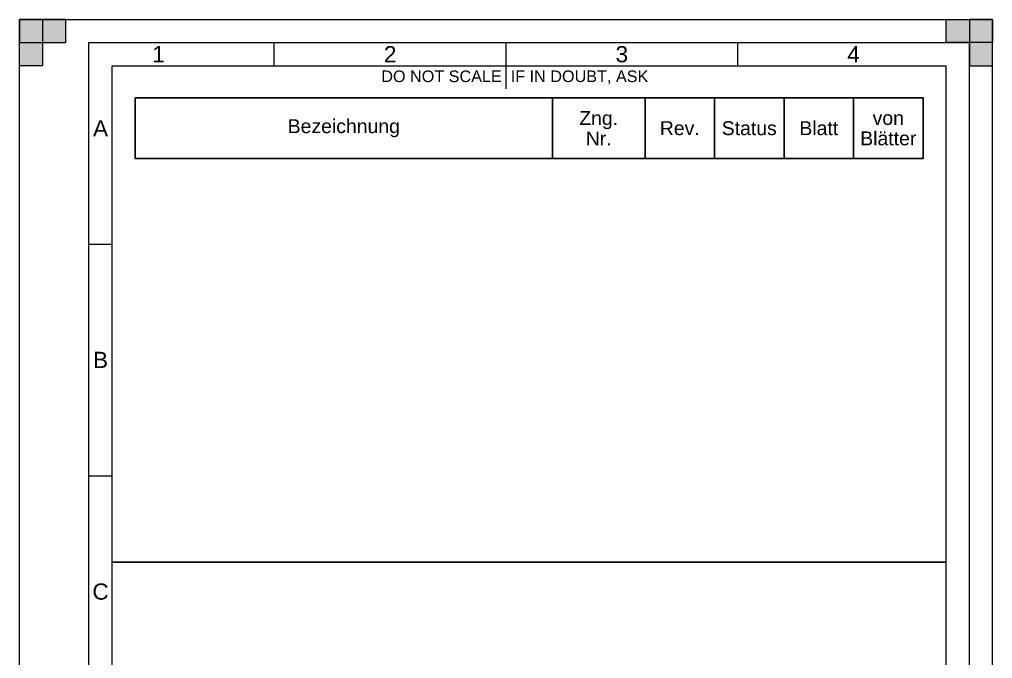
# Paper-space layout 'List of Drawings - A4' of a CAD drawing. Header units: millimetres. Extents: x 0 to 210, y 0 to 297.
# Drawn here: x 0 to 210, y 159 to 297 of the extents above; entities that cross this region are included whole.
import ezdxf
from ezdxf.enums import TextEntityAlignment as Align

# ---------------------------------------------------------------- set-up
doc = ezdxf.new("R2010")
doc.units = ezdxf.units.MM
for name, color, linetype in [('CDL_DRAWING_LIST', 3, 'Continuous'), ('CDL_LANGUAGE_DE', 3, 'Continuous'), ('CDL_TITLE_BLOCK', 7, 'Continuous'), ('CDL_TITLE_BLOCK_CYAN', 4, 'Continuous'), ('CDL_TITLE_BLOCK_RED', 1, 'Continuous')]:
    doc.layers.add(name, color=color, linetype=linetype)
for name, color, linetype, lineweight in [('CDL_FRAME', 7, 'Continuous', 18), ('CDL_FRAME_GREEN', 3, 'Continuous', 18), ('CDL_FRAME_RED', 1, 'Continuous', 18), ('CDL_FRAME_YELLOW', 2, 'Continuous', 18)]:
    doc.layers.add(name, color=color, linetype=linetype, lineweight=lineweight)
doc.layers.add('CDL_TITLE_BLOCK_BLUE', color=5, linetype='Continuous', plot=False)
doc.styles.add('RHI-CD2012', font='arial.ttf', dxfattribs={"height": 3})
doc.styles.add('RHI_BORDER', font='arial.ttf')
doc.styles.add('RHI_HEADER2017-H1_5', font='arial.ttf', dxfattribs={"height": 1.5})
doc.styles.add('RHI_HEADER2017-H2', font='arial.ttf', dxfattribs={"height": 2})
doc.styles.add('RHI_HEADER2017-H3', font='arial.ttf', dxfattribs={"height": 3})
doc.styles.add('RHI_HEADER2017-H4', font='arial.ttf', dxfattribs={"height": 4})
doc.styles.get("Standard").update_dxf_attribs({"font": 'arial.ttf'})

# ---------------------------------------------------------------- blocks, each defined once
blk = doc.blocks.new('CDB_Drawing list')
at = {"layer": 'CDL_DRAWING_LIST', "color": 7}
for points in [[(90, 0), (0, 0), (0, 13.12), (90, 13.12)], [(90, 0), (110, 0), (110, 13.12), (90, 13.12)], [(110, 0), (125, 0), (125, 13.12), (110, 13.12)], [(125, 0), (140, 0), (140, 13.12), (125, 13.12)], [(140, 0), (155, 0), (155, 13.12), (140, 13.12)], [(155, 0), (170, 0), (170, 13.12), (155, 13.12)]]:
    blk.add_lwpolyline(points, close=True, dxfattribs=at)
at = {"layer": 'CDL_LANGUAGE_DE', "char_height": 3, "attachment_point": 5, "line_spacing_factor": 0.88, "style": 'RHI-CD2012'}
for s, insert in [('Bezeichnung', (45, 6.56)), ('Zng.\\PNr.', (100, 6.56)), ('von\\PBlätter ', (162.5, 6.56)), ('Rev.', (117.5, 6.56)), ('Status', (132.5, 6.56)), ('Blatt', (147.5, 6.56))]:
    blk.add_mtext(s, dxfattribs=dict(at, insert=insert))
blk = doc.blocks.new('PORTRAIT_DINA4_FRAME_REV03_ISO5457')
at = {"layer": 'CDL_FRAME_GREEN', "linetype": 'Continuous'}
h = blk.add_hatch(color=256, dxfattribs=at)
h.dxf.hatch_style = 1
h.paths.add_polyline_path([(5, 297), (0, 297), (0, 292), (5, 292)])
h = blk.add_hatch(color=256, dxfattribs=at)
h.dxf.hatch_style = 1
h.paths.add_polyline_path([(5, 292), (10, 292), (10, 297), (5, 297)])
h = blk.add_hatch(color=256, dxfattribs=at)
h.dxf.hatch_style = 1
h.paths.add_polyline_path([(205, 297), (200, 297), (200, 292), (205, 292)])
h = blk.add_hatch(color=256, dxfattribs=at)
h.dxf.hatch_style = 1
h.paths.add_polyline_path([(205, 292), (210, 292), (210, 297), (205, 297)])
h = blk.add_hatch(color=256, dxfattribs=at)
h.dxf.hatch_style = 1
h.paths.add_polyline_path([(5, 292), (0, 292), (0, 287), (5, 287)])
h = blk.add_hatch(color=256, dxfattribs=at)
h.dxf.hatch_style = 1
h.paths.add_polyline_path([(205, 287), (210, 287), (210, 292), (205, 292)])
at = {"layer": 'CDL_FRAME', "linetype": 'Continuous'}
for p, q in [((105, 282), (105, 292)), ((20, 287), (200, 287)), ((20, 10), (20, 287)), ((200, 10), (200, 287))]:
    blk.add_line(p, q, dxfattribs=at)
at = {"layer": 'CDL_FRAME_GREEN', "linetype": 'Continuous'}
for p, q in [((0, 297), (210, 297)), ((0, 0), (0, 297)), ((210, 0), (210, 297))]:
    blk.add_line(p, q, dxfattribs=at)
for points in [[(5, 287), (0, 287), (0, 297), (5, 297)], [(0, 292), (10, 292), (10, 297), (0, 297)], [(210, 292), (200, 292), (200, 297), (210, 297)], [(205, 287), (210, 287), (210, 297), (205, 297)]]:
    blk.add_lwpolyline(points, close=True, dxfattribs=at)
at = {"layer": 'CDL_FRAME_RED', "linetype": 'Continuous'}
for p, q in [((15, 5), (15, 292)), ((15, 292), (205, 292)), ((205, 5), (205, 292))]:
    blk.add_line(p, q, dxfattribs=at)
at = {"layer": 'CDL_FRAME_YELLOW', "linetype": 'Continuous'}
for p, q in [((55, 287), (55, 292)), ((155, 287), (155, 292)), ((15, 248.5), (20, 248.5)), ((15, 198.5), (20, 198.5))]:
    blk.add_line(p, q, dxfattribs=at)
at = {"layer": 'CDL_FRAME_GREEN', "linetype": 'Continuous', "style": 'RHI_BORDER'}
for s, p in [('1', (30, 289.5)), ('2', (80, 289.5)), ('3', (130, 289.5)), ('4', (180, 289.5)), ('A', (17.5, 273.5)), ('B', (17.5, 223.5)), ('C', (17.5, 173.5))]:
    blk.add_text(s, height=3.5, dxfattribs=at).set_placement(p, align=Align.MIDDLE_CENTER)
at = {"layer": 'CDL_FRAME_GREEN', "insert": (106.9, 284.5), "char_height": 2.5, "attachment_point": 5}
blk.add_mtext_dynamic_manual_height_columns('{\\fArial|b0|i0|c0|p34;DO NOT SCALE  IF IN DOUBT, ASK}', width=60.0866, gutter_width=17.5, heights=[0], dxfattribs=at)
blk = doc.blocks.new('PORTRAIT_DINA4_TITLEBLOCK_REV07_ISO7200')
at = {"layer": 'CDL_TITLE_BLOCK_BLUE'}
blk.add_line((-180, 169.82), (0, 169.82), dxfattribs=at)
at = {"layer": 'CDL_TITLE_BLOCK'}
for tag, height, style, p in [('CONSIGNEE-1', 3, 'RHI_HEADER2017-H3', (-178.5, 51.61)), ('CONSIGNEE-2', 3, 'RHI_HEADER2017-H3', (-178.5, 47.11)), ('COUNTRY_CONSIGNEE', 2, 'RHI_HEADER2017-H2', (-178.5, 43.91)), ('CLIENT', 3, 'RHI_HEADER2017-H3', (-178.5, 35.61)), ('COUNTRY_CLIENT', 2, 'RHI_HEADER2017-H2', (-178.5, 32.41)), ('UNIT_1ST_LANGUAGE', 3, 'RHI_HEADER2017-H3', (-178.5, 24.11)), ('UNIT_DISCRIPTION_1_1ST_LANGUAGE', 2, 'RHI_HEADER2017-H2', (-178.5, 20.91)), ('UNIT_DISCRIPTION_2_1ST_LANGUAGE', 2, 'RHI_HEADER2017-H2', (-178.5, 17.41)), ('UNIT_2ND_LANGUAGE', 3, 'RHI_HEADER2017-H3', (-178.5, 11.61)), ('UNIT_DISCRIPTION_1_2ND_LANGUAGE', 2, 'RHI_HEADER2017-H2', (-178.5, 8.41)), ('UNIT_DISCRIPTION_2_2ND_LANGUAGE', 2, 'RHI_HEADER2017-H2', (-178.5, 4.91))]:
    blk.add_attdef(tag, text='', height=height, dxfattribs=dict(at, style=style)).set_placement(p, align=Align.BOTTOM_LEFT)
at = {"layer": 'CDL_TITLE_BLOCK', "style": 'RHI_HEADER2017-H4'}
for tag, p in [('GEN-TITLE-SCA{5.42}', (-9.75, 29.02)), ('SIZE', (-84, 4.5)), ('DWG_NO', (-63, 4.5)), ('OF', (-5.75, 4.5)), ('REV', (-43.25, 4.5)), ('PA.', (-17.25, 4.5))]:
    blk.add_attdef(tag, text='', height=3.5, dxfattribs=at).set_placement(p, align=Align.MIDDLE_CENTER)
at = {"layer": 'CDL_TITLE_BLOCK_CYAN', "style": 'RHI_HEADER2017-H2'}
for tag, p in [('REV_4', (-176.35, 109.82)), ('REV_4_STATE', (-169.05, 109.82)), ('REV_4_DATE_DRAWN', (-157.4, 109.82)), ('REV_4_DRAWN_BY', (-142.9, 109.82)), ('REV_4_CHECKING_DATE', (-128.4, 109.82)), ('REV_4_CHECKED_BY', (-113.9, 109.82)), ('REV_3', (-176.35, 104.07)), ('REV_3_STATE', (-169.05, 104.07)), ('REV_3_DATE_DRAWN', (-157.4, 104.07)), ('REV_3_DRAWN_BY', (-142.9, 104.07)), ('REV_3_CHECKING_DATE', (-128.4, 104.07)), ('REV_3_CHECKED_BY', (-113.9, 104.07)), ('REV_2', (-176.35, 98.57)), ('REV_2_STATE', (-169.05, 98.57)), ('REV_2_DATE_DRAWN', (-157.4, 98.57)), ('REV_2_DRAWN_BY', (-142.9, 98.57)), ('REV_2_CHECKING_DATE', (-128.4, 98.57)), ('REV_2_CHECKED_BY', (-113.9, 98.57)), ('REV_1', (-176.35, 93.07)), ('REV_1_STATE', (-169.05, 93.07)), ('REV_1_DATE_DRAWN', (-157.4, 93.07)), ('REV_1_DRAWN_BY', (-142.9, 93.07)), ('REV_1_CHECKING_DATE', (-128.4, 93.07)), ('REV_1_CHECKED_BY', (-113.9, 93.07))]:
    blk.add_attdef(tag, text='', height=2, dxfattribs=at).set_placement(p, align=Align.MIDDLE_CENTER)
for tag, p in [('REV_4_MODIFICATION', (-105.4, 109.82)), ('REV_3_MODIFICATION', (-105.4, 104.07)), ('REV_2_MODIFICATION', (-105.4, 98.57)), ('REV_1_MODIFICATION', (-105.4, 93.07))]:
    blk.add_attdef(tag, text='', height=2, dxfattribs=at).set_placement(p, align=Align.MIDDLE_LEFT)
at = {"layer": 'CDL_TITLE_BLOCK_RED', "style": 'RHI_HEADER2017-H3'}
for tag, p in [('APPROVAL_COMPANY', (-173.4, 152.82)), ('APPROVAL_BY', (-157.5, 128.32)), ('APPROVAL_DATE', (-157.5, 122.32))]:
    blk.add_attdef(tag, text='', height=3, dxfattribs=at).set_placement(p, align=Align.MIDDLE_LEFT)
at = {"layer": 'CDL_TITLE_BLOCK_RED'}
for tag, height, style, p in [('APPROVED', 1.5, 'RHI_HEADER2017-H1_5', (-88.4, 146.82)), ('APPR_AS_CORR', 1.5, 'RHI_HEADER2017-H1_5', (-88.4, 142.32)), ('REV_RESUB', 1.5, 'RHI_HEADER2017-H1_5', (-88.4, 137.82)), ('REJECTED', 1.5, 'RHI_HEADER2017-H1_5', (-88.4, 133.32)), ('CREATION_DATE', 2, 'RHI_HEADER2017-H2', (-62.21, 31.25)), ('DRAWN_BY', 2, 'RHI_HEADER2017-H2', (-46, 31.25)), ('CHECKING_DATE', 2, 'RHI_HEADER2017-H2', (-62, 26.75)), ('CHECKED_BY', 2, 'RHI_HEADER2017-H2', (-46, 26.75)), ('FORMER', 1.5, 'RHI_HEADER2017-H1_5', (-9.75, 15.95))]:
    blk.add_attdef(tag, text='', height=height, dxfattribs=dict(at, style=style)).set_placement(p, align=Align.MIDDLE_CENTER)

psp = doc.layouts.new('List of Drawings - A4')

# ---------------------------------------------------------------- block references
at = {"layer": 'CDL_DRAWING_LIST', "color": 7}
psp.add_blockref('CDB_Drawing list', (25, 266.95), dxfattribs=at)
at = {"layer": 'CDL_TITLE_BLOCK', "lineweight": 0}
psp.add_blockref('PORTRAIT_DINA4_FRAME_REV03_ISO5457', (0, 0), dxfattribs=at)

# ---------------------------------------------------------------- next in the draw order: block references
at = {"lineweight": 0}
psp.add_blockref('PORTRAIT_DINA4_TITLEBLOCK_REV07_ISO7200', (200, 10), dxfattribs=at)

doc.saveas('drawing.dxf')
